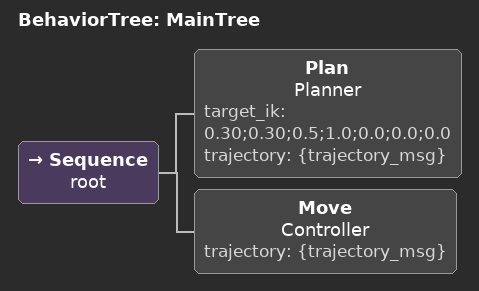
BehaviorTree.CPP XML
<?xml version="1.0" encoding="UTF-8"?>
<root BTCPP_format="4" main_tree_to_execute="MainTree">
  <BehaviorTree ID="MainTree">
    <Sequence name="root">
      <Plan name="Planner" target_ik="0.30;0.30;0.5;1.0;0.0;0.0;0.0" trajectory="{trajectory_msg}"/>
      <Move name="Controller" trajectory="{trajectory_msg}"/>
    </Sequence>
  </BehaviorTree>

</root>
